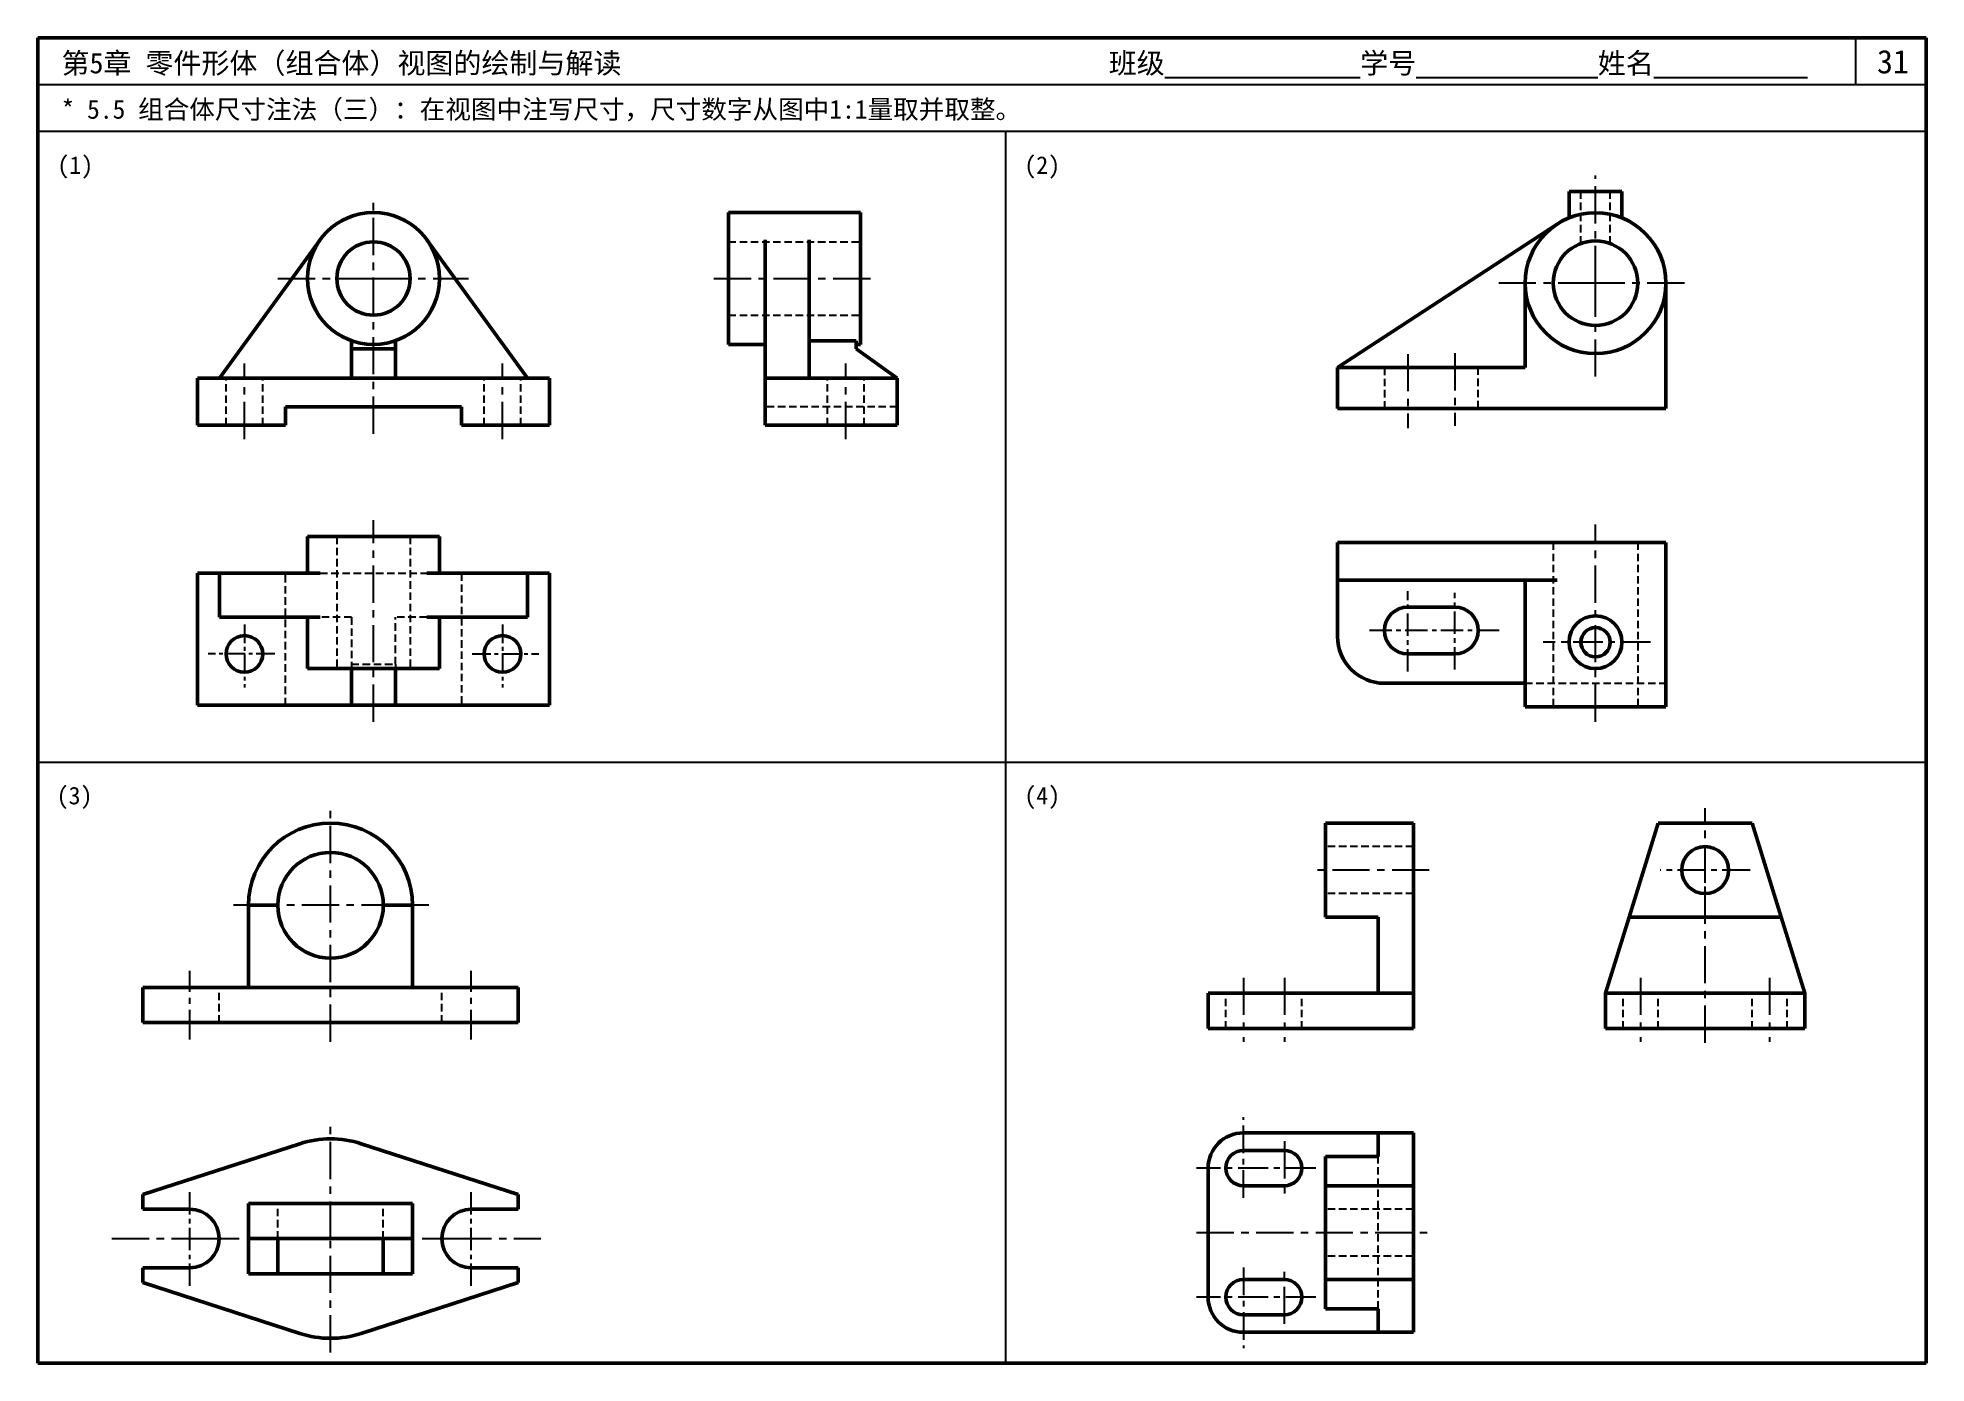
# Model space of a CAD drawing. Header units: millimetres. Extents: x 0 to 322, y 0 to 226.
import ezdxf

# ---------------------------------------------------------------- set-up
doc = ezdxf.new("R2010")
doc.units = ezdxf.units.MM
doc.header["$LTSCALE"] = 0.2
doc.linetypes.add('CENTER', pattern=[50.8, 31.75, -6.35, 6.35, -6.35])
doc.linetypes.add('HIDDEN', pattern=[9.525, 6.35, -3.175])
doc.layers.add('点画线层', color=7, linetype='CENTER')
doc.layers.add('虚线层', color=7, linetype='HIDDEN')
doc.layers.add('粗实线层', color=7, linetype='Continuous', lineweight=50)
doc.styles.add('宋体', font='SimSun.ttf', dxfattribs={"height": 3.5})

msp = doc.modelspace()

# ---------------------------------------------------------------- linework, layer by layer
at = {"lineweight": 50}
for p, q in [((322, 226), (0, 226)), ((0, 226), (0, 0)), ((322, 0), (322, 226)), ((0, 0), (322, 0))]:
    msp.add_line(p, q, dxfattribs=at)
for p, q in [((310, 218), (310, 226)), ((322, 218), (0, 218)), ((322, 210), (0, 210)), ((165, 210), (165, 0)), ((0, 102.5), (322, 102.5))]:
    msp.add_line(p, q)
at = {"layer": '点画线层'}
for p, q in [((265.61, 184.16), (265.61, 202.54)), ((57.24, 158.46), (57.24, 198.99)), ((40.94, 184.95), (57.24, 184.95)), ((57.24, 184.95), (73.46, 184.95)), ((115.29, 184.95), (143.11, 184.95)), ((265.61, 184.16), (248.69, 184.16)), ((265.61, 168.23), (265.61, 184.16)), ((280.76, 184.16), (265.61, 184.16)), ((233.61, 172.08), (233.61, 159.44)), ((241.61, 172.22), (241.61, 159.85)), ((35.24, 157.56), (35.24, 170.46)), ((79.24, 157.56), (79.24, 170.46)), ((137.78, 157.56), (137.78, 170.46)), ((57.24, 109.36), (57.24, 143.73)), ((265.61, 109.35), (265.61, 143)), ((49.92, 54.81), (49.92, 94.82)), ((284.3, 81.93), (284.3, 94.65)), ((237.26, 84.08), (217.32, 84.08)), ((284.3, 54.62), (284.3, 81.93)), ((35.92, 78.08), (33.36, 78.08)), ((61.54, 78.08), (38.44, 78.08)), ((66.67, 78.08), (63.92, 78.08)), ((205.56, 65.73), (205.56, 54.8)), ((212.56, 65.73), (212.56, 54.8)), ((273.3, 65.73), (273.3, 54.8)), ((295.3, 65.73), (295.3, 54.8)), ((49.92, 21.25), (49.92, 41.25)), ((212.56, 37.84), (212.56, 27.99)), ((12.65, 21.25), (28.32, 21.25)), ((28.32, 21.25), (34.35, 21.25)), ((49.92, 1.82), (49.92, 21.25)), ((65.55, 21.25), (71.04, 21.25)), ((71.04, 21.25), (85.77, 21.25)), ((197.58, 22.27), (236.88, 22.27)), ((212.56, 6.69), (212.56, 16.54))]:
    msp.add_line(p, q, dxfattribs=at)
at = {"layer": '点画线层', "ltscale": 0.6}
for p, q in [((233.61, 117.94), (233.61, 131.62)), ((241.61, 118.28), (241.61, 131.37)), ((249.16, 124.94), (226.47, 124.94)), ((25.92, 13.17), (25.92, 29.52)), ((73.92, 13.17), (73.92, 29.52))]:
    msp.add_line(p, q, dxfattribs=at)
at = {"layer": '点画线层', "ltscale": 0.5}
for p, q in [((35.24, 125.94), (35.24, 115.22)), ((79.24, 125.94), (79.24, 115.22)), ((40.44, 120.94), (29.04, 120.94)), ((74.05, 120.94), (85.45, 120.94))]:
    msp.add_line(p, q, dxfattribs=at)
at = {"layer": '点画线层', "ltscale": 0.8}
for p, q in [((274.98, 122.94), (256.69, 122.94)), ((25.92, 55.19), (25.92, 66.93)), ((73.92, 55.19), (73.92, 66.93)), ((217.9, 33.27), (197.58, 33.27)), ((217.9, 11.27), (197.58, 11.27))]:
    msp.add_line(p, q, dxfattribs=at)
at = {"layer": '点画线层', "ltscale": 0.75}
for p, q in [((291.99, 84.08), (276.65, 84.08)), ((205.56, 28.18), (205.56, 41.97)), ((205.56, 16.35), (205.56, 2.56))]:
    msp.add_line(p, q, dxfattribs=at)
at = {"layer": '粗实线层'}
for p, q in [((261.11, 199.81), (270.11, 199.81)), ((261.11, 195.28), (261.11, 199.81)), ((270.11, 195.28), (270.11, 199.81)), ((117.78, 196.2), (117.78, 173.7)), ((117.78, 196.2), (140.28, 196.2)), ((140.28, 173.7), (140.28, 196.2)), ((259.05, 194.21), (221.61, 169.76)), ((30.99, 167.95), (48.14, 191.57)), ((66.35, 191.57), (83.49, 167.95)), ((124.03, 167.95), (124.03, 191.57)), ((131.53, 167.95), (131.53, 191.57)), ((253.61, 184.16), (253.61, 169.76)), ((277.61, 162.81), (277.61, 184.16)), ((53.49, 174.35), (53.49, 172.95)), ((60.99, 174.35), (60.99, 172.95)), ((131.53, 174.35), (139.53, 174.35)), ((139.53, 174.35), (139.53, 172.95)), ((53.49, 172.95), (53.49, 167.95)), ((60.99, 172.95), (53.49, 172.95)), ((60.99, 172.95), (60.99, 167.95)), ((117.78, 173.7), (124.03, 173.7)), ((139.53, 173.7), (140.28, 173.7)), ((139.53, 172.95), (146.53, 167.95)), ((27.24, 159.95), (27.24, 167.95)), ((53.49, 167.95), (27.24, 167.95)), ((60.99, 167.95), (53.49, 167.95)), ((87.24, 167.95), (60.99, 167.95)), ((87.24, 159.95), (87.24, 167.95)), ((146.53, 167.95), (124.03, 167.95)), ((124.03, 159.95), (124.03, 167.95)), ((146.53, 159.95), (146.53, 167.95)), ((221.61, 169.76), (253.61, 169.76)), ((221.61, 169.76), (221.61, 162.81)), ((42.24, 163.08), (72.24, 163.08)), ((42.24, 159.95), (42.24, 163.08)), ((72.24, 163.08), (72.24, 159.95)), ((221.61, 162.81), (277.61, 162.81)), ((27.24, 159.95), (42.24, 159.95)), ((72.24, 159.95), (87.24, 159.95)), ((124.03, 159.95), (146.53, 159.95)), ((68.49, 140.94), (45.99, 140.94)), ((45.99, 140.94), (45.99, 134.69)), ((68.49, 140.94), (68.49, 134.69)), ((221.61, 139.94), (221.61, 123.94)), ((277.61, 139.94), (221.61, 139.94)), ((277.61, 139.94), (277.61, 111.94)), ((27.24, 112.19), (27.24, 134.69)), ((27.24, 134.69), (30.99, 134.69)), ((30.99, 127.19), (30.99, 134.69)), ((30.99, 134.69), (48.14, 134.69)), ((66.35, 134.69), (83.49, 134.69)), ((83.49, 134.69), (83.49, 127.19)), ((83.49, 134.69), (87.24, 134.69)), ((87.24, 134.69), (87.24, 112.19)), ((259.05, 133.54), (221.61, 133.54)), ((253.61, 133.54), (253.61, 111.94)), ((241.61, 128.94), (233.61, 128.94)), ((30.99, 127.19), (48.14, 127.19)), ((45.99, 127.19), (45.99, 118.44)), ((66.35, 127.19), (83.49, 127.19)), ((68.49, 127.19), (68.49, 118.44)), ((233.61, 120.94), (241.61, 120.94)), ((45.99, 118.44), (68.49, 118.44)), ((53.49, 118.44), (53.49, 112.19)), ((60.99, 118.44), (60.99, 112.19)), ((229.61, 115.94), (253.61, 115.94)), ((53.49, 112.19), (27.24, 112.19)), ((60.99, 112.19), (53.49, 112.19)), ((87.24, 112.19), (60.99, 112.19)), ((277.61, 111.94), (253.61, 111.94)), ((234.56, 92.08), (219.56, 92.08)), ((219.56, 92.08), (219.56, 76.08)), ((234.56, 63.08), (234.56, 92.08)), ((271.34, 76.08), (276.3, 92.08)), ((276.3, 92.08), (292.3, 92.08)), ((292.3, 92.08), (297.27, 76.08)), ((35.92, 78.08), (35.92, 64.08)), ((35.92, 78.08), (40.92, 78.08)), ((58.92, 78.08), (63.92, 78.08)), ((63.92, 78.08), (63.92, 64.08)), ((228.56, 76.08), (219.56, 76.08)), ((228.56, 76.08), (228.56, 63.08)), ((267.3, 63.08), (271.34, 76.08)), ((297.27, 76.08), (271.34, 76.08)), ((297.27, 76.08), (301.3, 63.08)), ((17.92, 58.08), (17.92, 64.08)), ((81.92, 64.08), (17.92, 64.08)), ((81.92, 58.08), (81.92, 64.08)), ((199.56, 57.08), (199.56, 63.08)), ((205.56, 63.08), (199.56, 63.08)), ((228.56, 63.08), (205.56, 63.08)), ((234.56, 63.08), (228.56, 63.08)), ((234.56, 57.08), (234.56, 63.08)), ((267.3, 57.08), (267.3, 63.08)), ((273.3, 63.08), (267.3, 63.08)), ((295.3, 63.08), (273.3, 63.08)), ((301.3, 63.08), (295.3, 63.08)), ((301.3, 57.08), (301.3, 63.08)), ((81.92, 58.08), (17.92, 58.08)), ((199.56, 57.08), (205.56, 57.08)), ((205.56, 57.08), (234.56, 57.08)), ((267.3, 57.08), (273.3, 57.08)), ((273.3, 57.08), (295.3, 57.08)), ((295.3, 57.08), (301.3, 57.08)), ((205.56, 39.27), (228.56, 39.27)), ((228.56, 39.27), (228.56, 35.23)), ((228.56, 39.27), (234.56, 39.27)), ((234.56, 30.27), (234.56, 39.27)), ((17.92, 28.75), (44.68, 37.42)), ((81.92, 28.75), (55.16, 37.42)), ((205.56, 36.27), (212.56, 36.27)), ((199.56, 11.27), (199.56, 33.27)), ((219.56, 35.23), (219.56, 30.27)), ((228.56, 35.23), (219.56, 35.23)), ((212.56, 30.27), (205.56, 30.27)), ((234.56, 30.27), (219.56, 30.27)), ((219.56, 30.27), (219.56, 14.27)), ((234.56, 14.27), (234.56, 30.27)), ((17.92, 26.25), (17.92, 28.75)), ((25.92, 26.25), (17.92, 26.25)), ((35.92, 27.25), (63.92, 27.25)), ((35.92, 27.25), (35.92, 15.25)), ((63.92, 27.25), (63.92, 15.25)), ((73.92, 26.25), (81.92, 26.25)), ((81.92, 26.25), (81.92, 28.75)), ((35.92, 21.25), (63.92, 21.25)), ((40.92, 21.25), (40.92, 15.25)), ((58.92, 21.25), (58.92, 15.25)), ((17.92, 13.75), (17.92, 16.25)), ((25.92, 16.25), (17.92, 16.25)), ((73.92, 16.25), (81.92, 16.25)), ((81.92, 13.75), (81.92, 16.25)), ((17.92, 13.75), (44.68, 5.08)), ((35.92, 15.25), (63.92, 15.25)), ((81.92, 13.75), (55.16, 5.08)), ((205.56, 14.27), (212.56, 14.27)), ((234.56, 14.27), (219.56, 14.27)), ((219.56, 14.27), (219.56, 9.3)), ((234.56, 5.27), (234.56, 14.27)), ((212.56, 8.27), (205.56, 8.27)), ((228.56, 9.3), (219.56, 9.3)), ((228.56, 9.3), (228.56, 5.27)), ((228.56, 5.27), (205.56, 5.27)), ((234.56, 5.27), (228.56, 5.27))]:
    msp.add_line(p, q, dxfattribs=at)
for centre, radius in [((57.24, 184.95), 11.25), ((265.61, 184.16), 12), ((57.24, 184.95), 6.25), ((265.61, 184.16), 7.2), ((265.61, 122.94), 4.5), ((35.24, 120.94), 3.12), ((79.24, 120.94), 3.12), ((265.61, 122.94), 2.5), ((49.92, 78.08), 9), ((284.3, 84.08), 4)]:
    msp.add_circle(centre, radius, dxfattribs=at)
for centre, radius, start, end in [((233.61, 124.94), 4, 90, 270), ((241.61, 124.94), 4, 270, 90), ((229.61, 123.94), 8, 180, 270), ((49.92, 78.08), 14, 0, 180), ((205.56, 33.27), 6, 90, 180), ((49.92, 21.25), 17, 72.0437, 107.9563), ((205.56, 33.27), 3, 90, 270), ((212.56, 33.27), 3, 270, 90), ((25.92, 21.25), 5, 270, 90), ((73.92, 21.25), 5, 90, 270), ((205.56, 11.27), 3, 90, 270), ((212.56, 11.27), 3, 270, 90), ((205.56, 11.27), 6, 180, 270), ((49.92, 21.25), 17, 252.0437, 287.9563)]:
    msp.add_arc(centre, radius, start, end, dxfattribs=at)
at = {"layer": '虚线层'}
for p, q in [((263.11, 190.91), (263.11, 199.81)), ((268.11, 190.91), (268.11, 199.81)), ((117.78, 191.2), (140.28, 191.2)), ((117.78, 178.7), (140.28, 178.7)), ((32.12, 159.95), (32.12, 167.95)), ((38.37, 159.95), (38.37, 167.95)), ((76.12, 159.95), (76.12, 167.95)), ((82.37, 159.95), (82.37, 167.95)), ((134.65, 159.95), (134.65, 167.95)), ((140.9, 159.95), (140.9, 167.95)), ((229.61, 169.76), (229.61, 162.81)), ((245.61, 162.81), (245.61, 169.76)), ((146.53, 163.08), (124.03, 163.08)), ((50.99, 140.94), (50.99, 118.44)), ((63.49, 140.94), (63.49, 118.44)), ((258.41, 139.94), (258.41, 111.94)), ((272.81, 139.94), (272.81, 111.94)), ((42.24, 112.19), (42.24, 134.69)), ((48.14, 134.69), (66.35, 134.69)), ((72.24, 134.69), (72.24, 112.19)), ((53.49, 127.19), (48.14, 127.19)), ((53.49, 127.19), (53.49, 119.19)), ((66.35, 127.19), (60.99, 127.19)), ((60.99, 119.19), (60.99, 127.19)), ((53.49, 119.19), (53.49, 118.44)), ((53.49, 119.19), (60.99, 119.19)), ((60.99, 119.19), (60.99, 118.44)), ((253.61, 115.94), (277.61, 115.94)), ((234.56, 88.08), (219.56, 88.08)), ((234.56, 80.08), (219.56, 80.08)), ((30.92, 58.08), (30.92, 64.08)), ((68.92, 58.08), (68.92, 64.08)), ((202.56, 57.08), (202.56, 63.08)), ((215.56, 57.08), (215.56, 63.08)), ((270.3, 57.08), (270.3, 63.08)), ((276.3, 57.08), (276.3, 63.08)), ((292.3, 57.08), (292.3, 63.08)), ((298.3, 57.08), (298.3, 63.08)), ((228.56, 9.3), (228.56, 35.23)), ((40.92, 21.25), (40.92, 27.25)), ((58.92, 21.25), (58.92, 27.25)), ((234.56, 26.27), (219.56, 26.27)), ((234.56, 18.27), (219.56, 18.27))]:
    msp.add_line(p, q, dxfattribs=at)

# ---------------------------------------------------------------- texts
at = {"style": '宋体'}
for s, height, p in [('第5章 零件形体（组合体）视图的绘制与解读', 3.5, (4.05, 219.93)), ('班级%%U              %%U学号%%U             %%U姓名%%U           ', 3.5, (182.61, 219.93)), ('31', 4, (313.6, 219.93)), ('* 5.5 组合体尺寸注法（三）：在视图中注写尺寸，尺寸数字从图中1:1量取并取整。', 3.2, (4.05, 212.2)), ('(1)', 3, (3.33, 202.79)), ('(2)', 3, (168.21, 202.79)), ('(3)', 3, (3.21, 95.29)), ('(4)', 3, (168.21, 95.29))]:
    msp.add_text(s, height=height, dxfattribs=at).set_placement(p)

doc.saveas('drawing.dxf')
